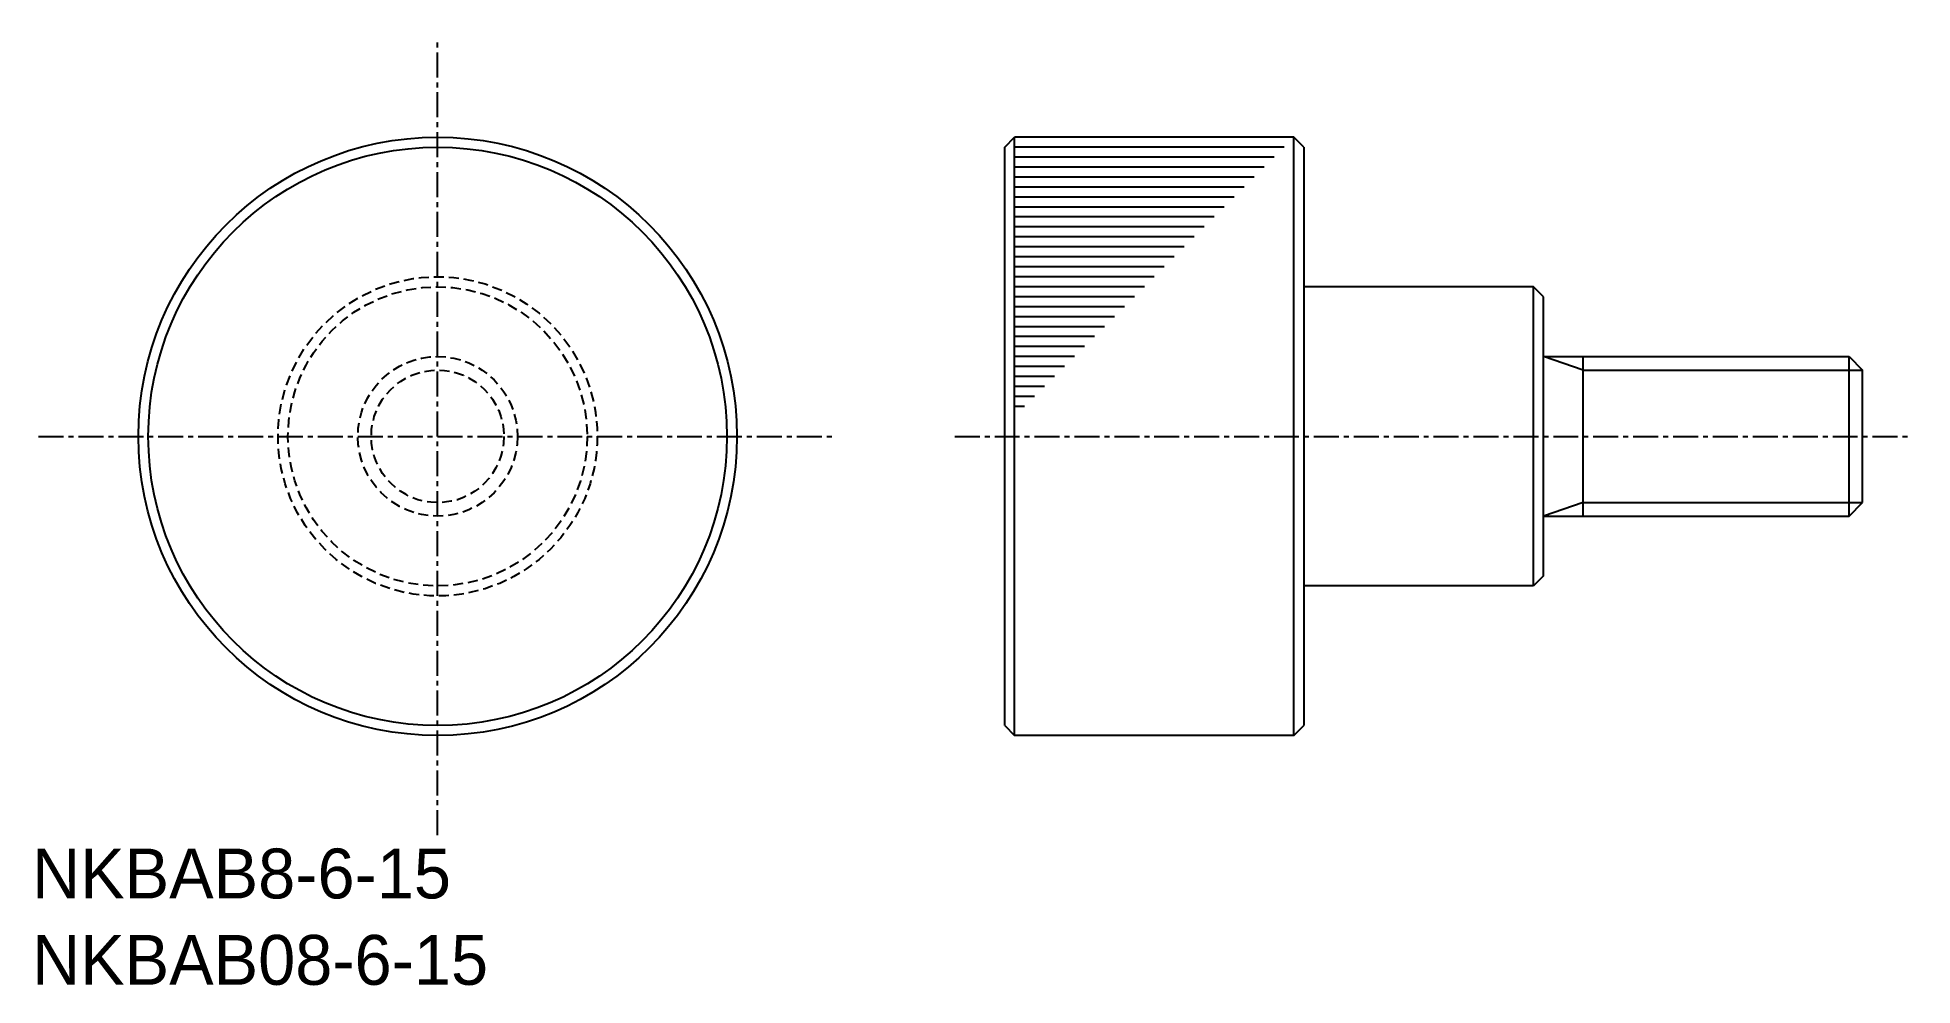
# Model space of a CAD drawing. Extents: x 0.3 to 94.2, y 0 to 47.5.
import ezdxf

# ---------------------------------------------------------------- set-up
doc = ezdxf.new("R2010")
doc.units = 0
doc.linetypes.add('CENTER', pattern=[2, 1.25, -0.25, 0.25, -0.25])
doc.linetypes.add('DASHED', pattern=[0.75, 0.5, -0.25])
doc.layers.get('0').update_dxf_attribs({"linetype": 'CONTINUOUS'})
doc.layers.add('CENTER', color=1, linetype='CENTER')

msp = doc.modelspace()

# ---------------------------------------------------------------- linework, layer by layer
at = {"color": 7, "linetype": 'CONTINUOUS'}
for p, q in [((48.75, 42), (49.25, 42.5)), ((63.25, 42.5), (49.25, 42.5)), ((49.25, 12.5), (49.25, 42.5)), ((63.25, 42.5), (49.25, 42.5)), ((63.25, 12.5), (63.25, 42.5)), ((63.75, 42), (63.25, 42.5)), ((48.75, 13), (48.75, 42)), ((62.75, 42), (49.25, 42)), ((62.25, 41.5), (49.25, 41.5)), ((63.75, 42), (63.75, 13)), ((61.75, 41), (49.25, 41)), ((61.25, 40.5), (49.25, 40.5)), ((60.75, 40), (49.25, 40)), ((60.25, 39.5), (49.25, 39.5)), ((59.75, 39), (49.25, 39)), ((59.25, 38.5), (49.25, 38.5)), ((58.75, 38), (49.25, 38)), ((58.25, 37.5), (49.25, 37.5)), ((57.75, 37), (49.25, 37)), ((57.25, 36.5), (49.25, 36.5)), ((56.75, 36), (49.25, 36)), ((56.25, 35.5), (49.25, 35.5)), ((55.75, 35), (49.25, 35)), ((75.25, 35), (63.75, 35)), ((75.25, 20), (75.25, 35)), ((75.75, 34.5), (75.25, 35)), ((55.25, 34.5), (49.25, 34.5)), ((54.75, 34), (49.25, 34)), ((75.75, 20.5), (75.75, 34.5)), ((54.25, 33.5), (49.25, 33.5)), ((53.75, 33), (49.25, 33)), ((53.25, 32.5), (49.25, 32.5)), ((52.75, 32), (49.25, 32)), ((52.25, 31.5), (49.25, 31.5)), ((75.75, 31.5), (91.073, 31.5)), ((77.75, 23.5), (77.75, 31.5)), ((91.073, 23.5), (91.073, 31.5)), ((91.073, 31.5), (91.75, 30.823)), ((51.75, 31), (49.25, 31)), ((51.25, 30.5), (49.25, 30.5)), ((91.75, 24.176), (91.75, 30.823)), ((50.75, 30), (49.25, 30)), ((50.25, 29.5), (49.25, 29.5)), ((49.75, 29), (49.25, 29)), ((91.75, 27.5), (91.75, 27.5)), ((91.75, 26.875), (91.75, 26.875)), ((75.75, 23.5), (91.073, 23.5)), ((91.073, 23.5), (91.75, 24.176)), ((75.25, 20), (63.75, 20)), ((75.75, 20.5), (75.25, 20)), ((48.75, 13), (49.25, 12.5)), ((63.25, 12.5), (49.25, 12.5)), ((63.25, 12.5), (49.25, 12.5)), ((63.25, 12.5), (63.75, 13))]:
    msp.add_line(p, q, dxfattribs=at)
at = {"color": 3, "linetype": 'CONTINUOUS'}
for p, q in [((77.75, 30.823), (75.75, 31.5)), ((77.75, 30.823), (91.75, 30.823)), ((77.75, 24.176), (75.75, 23.5)), ((77.75, 24.176), (91.75, 24.176))]:
    msp.add_line(p, q, dxfattribs=at)
at = {"color": 7, "linetype": 'CONTINUOUS'}
for radius in [15, 14.5]:
    msp.add_circle((20.329, 27.5), radius, dxfattribs=at)
at = {"color": 3, "linetype": 'DASHED'}
for radius in [8, 7.5, 4, 3.324]:
    msp.add_circle((20.329, 27.5), radius, dxfattribs=at)
at = {"layer": 'CENTER', "color": 1, "linetype": 'CENTER'}
for p, q in [((20.329, 7.5), (20.329, 47.5)), ((0.329, 27.5), (40.329, 27.5)), ((46.25, 27.5), (94.25, 27.5))]:
    msp.add_line(p, q, dxfattribs=at)

# ---------------------------------------------------------------- texts
at = {"color": 7, "linetype": 'CONTINUOUS'}
for s, p in [('NKBAB8-6-15', (0, 4.332)), ('NKBAB08-6-15', (0, 0))]:
    msp.add_text(s, height=2.5, dxfattribs=at).set_placement(p)

doc.saveas('drawing.dxf')
